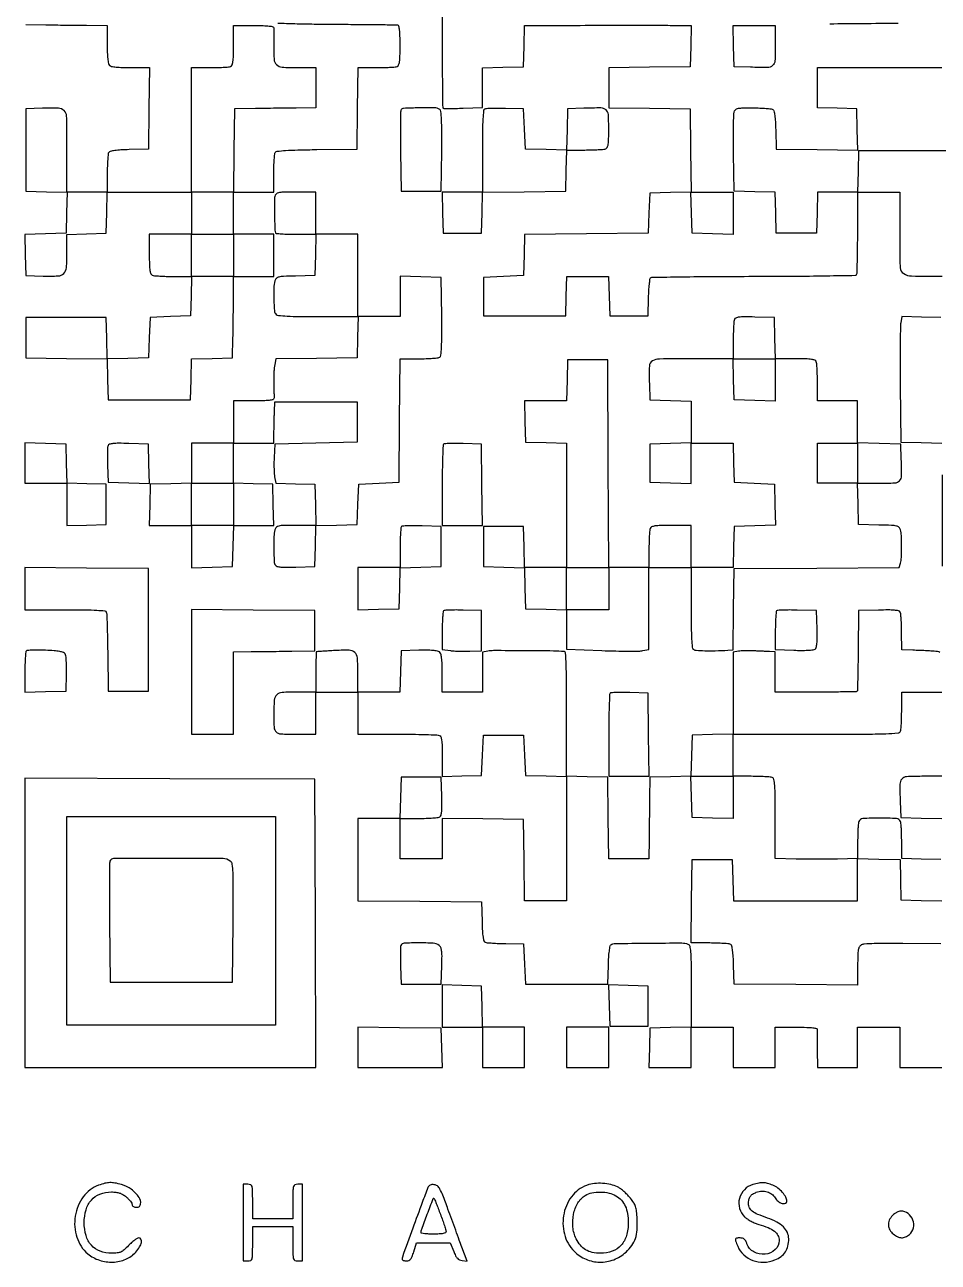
# Model space of a CAD drawing. Extents: x 179 to 1071, y 112 to 1107.
# Drawn here: x 179 to 656, y 112 to 758 of the extents above; entities that cross this region are included whole.
import ezdxf

# ---------------------------------------------------------------- set-up
doc = ezdxf.new("R2010")
doc.units = 0

msp = doc.modelspace()

# ---------------------------------------------------------------- linework, layer by layer
for points in [[(397, 780), (397, 747.666667, 0.001194), (397.029682, 735.239969, 0.001954), (397.121139, 724.708854, 0.000219), (397.243476, 715.319714, 0.194076), (397.412388, 714.916667, 0.19558), (397.790369, 714.754951, 0.002111), (400.666872, 714.715342, 0.006248), (404.015944, 714.725218, 0.003978), (407.912388, 714.816413), (418, 715.132827), (418, 725.532582), (418, 735.932337), (428.75, 736.216168), (439.5, 736.5), (439.783832, 747.25), (440.067663, 758), (449.783832, 758.034063, -0.000396), (469.072558, 758.086389, -0.000331), (489.558791, 758.112158, -0.000286), (507.865147, 758.112609, -0.001761), (517.283832, 758.074281), (527.067663, 758), (526.783832, 747.25), (526.5, 736.5), (505.25, 736.230112), (484, 735.960225), (484, 725.5), (484, 715.039775), (505.25, 714.769888), (526.5, 714.5), (526.769408, 692.784029), (527.038815, 671.068057), (516.269408, 670.784029), (505.5, 670.5), (505, 660), (504.5, 649.5), (472.283692, 649.236191), (440.067383, 648.972383), (439.783692, 638.236191), (439.5, 627.5), (429, 627), (418.5, 626.5), (418.5, 616.5), (418.5, 606.5), (440, 606.5), (461.5, 606.5), (461.784983, 616.75), (462.069966, 627), (473, 627), (483.930034, 627), (484.215017, 616.75), (484.5, 606.5), (494.5, 606.5), (504.5, 606.5), (504.790711, 615.990711, -0.007165), (504.95675, 619.681952, -0.010571), (505.217305, 622.914805, -0.006129), (505.524466, 625.601752, -0.166339), (505.834714, 626.234714, -0.194697), (506.563525, 626.543552, -0.000267), (521.989328, 626.785762, -0.002162), (539.32669, 626.973736, -0.001325), (559.77133, 627.052809, 0.001436), (580.198918, 627.13638, 0.002361), (597.480235, 627.33834, 0.000264), (612.87077, 627.599043, 0.255277), (613.459104, 627.933829, 0.131576), (613.665081, 628.619252, 0.000932), (613.838345, 634.715744, 0.003493), (613.975364, 641.71858, 0.002219), (614.04176, 649.875023), (614.119968, 671), (625.059984, 671), (636, 671), (636.091103, 660.75, -0.00198), (636.113897, 656.123952, -0.001214), (636.105933, 650.670072, -0.001216), (636.071808, 645.271176, -0.002168), (636.013656, 640.828969, 0.0205), (636.234217, 631.471801, 0.242267), (638.045416, 628.44982, 0.134526), (642.146051, 627.234887, 0.005148), (658.181631, 627.069767, -0.003685)], [(635.102806, 759.106728, -0.000116), (616.412346, 758.905976, -0.000935), (599.457578, 758.759517, -0.018427)], [(179.5, 758.5), (190, 758.350303, 0.000395), (194.797091, 758.285704, 0.000228), (200.573438, 758.215115, 0.000228), (206.373531, 758.149518, 0.000381), (211.25, 758.100303), (222, 758), (222, 748.2, 0.008695), (222.074295, 743.928253, 0.018472), (222.311224, 740.630442, 0.019349), (222.671932, 738.200304, 0.150969), (223.2, 737.2, 0.151043), (224.201042, 736.671728, 0.019325), (226.634709, 736.3111, 0.018449), (229.938257, 736.07425, 0.00867), (234.219888, 736), (244.039775, 736), (243.769888, 714.75), (243.5, 693.5), (233.535034, 693.211195, 0.00836), (229.199826, 693.012968, 0.019108), (225.944063, 692.684251, 0.01918), (223.589, 692.262532, 0.199883), (222.800347, 691.711195, 0.117226), (222.495095, 690.827893, 0.006962), (222.252233, 687.991726, 0.010173), (222.077211, 684.573123, 0.007309), (222.015313, 680.75), (222, 671), (211.5, 671), (201, 671), (200.911553, 681.75, -0.00184), (200.889475, 686.603889, -0.001125), (200.897381, 692.330849, -0.001127), (200.930761, 698.003121, -0.002005), (200.98751, 702.674165, 0.017963), (200.82985, 710.65043, 0.191034), (199.492477, 713.542022, 0.183872), (196.51047, 714.790131, 0.016435), (188.243181, 714.788833), (179.5, 714.5), (179.5, 693), (179.5, 671.5), (190.283485, 671.215829), (201.06697, 670.931657), (200.783485, 660.215829), (200.5, 649.5), (189.716515, 649.215829), (178.93303, 648.931657), (179.216515, 638.215829), (179.5, 627.5), (188.642469, 627.213897, 0.01941), (196.386313, 627.272223, 0.186528), (199.348141, 628.577751, 0.180635), (200.712718, 631.557868, 0.017997), (201, 639.536445), (201, 648.930034), (211.25, 649.215017), (221.5, 649.5), (221.783832, 660.25), (222.067663, 671), (244.033832, 671), (266, 671), (266, 660), (266, 649), (255, 649), (244, 649), (244, 638.606989, 0.005351), (244.059586, 633.039857, 0.030363), (244.30265, 630.086379, 0.063068), (244.76761, 628.398405, 0.205218), (245.581787, 627.606989, 0.072102), (246.638915, 627.367871, 0.005887), (249.475801, 627.178303, 0.007809), (252.880803, 627.044304, 0.005929), (256.616771, 627), (266.069966, 627), (265.784983, 616.75), (265.5, 606.5), (255, 606), (244.5, 605.5), (244, 595), (243.5, 584.5), (232.784171, 584.216515), (222.068343, 583.93303), (221.784171, 594.716515), (221.5, 605.5), (200.5, 605.5), (179.5, 605.5), (179.5, 595), (179.5, 584.5), (200.716369, 584.23021), (221.932738, 583.96042), (222.216369, 573.23021), (222.5, 562.5), (244, 562.5), (265.5, 562.5), (265.783492, 573.216508), (266.066984, 583.933016), (276.783492, 584.216508), (287.5, 584.5), (287.703106, 595, 0.001202), (287.784366, 599.797098, 0.000693), (287.860325, 605.573437, 0.000692), (287.920534, 611.373532, 0.001159), (287.953106, 616.25), (288, 627), (298.5, 627), (309, 627), (309, 638), (309, 649), (298.5, 649), (288, 649), (288, 660), (288, 671), (298.5, 671), (309, 671), (309.015313, 680.75, -0.007413), (309.078024, 684.574396, -0.010291), (309.255482, 687.996983, -0.007107), (309.501889, 690.835301, -0.116808), (309.811407, 691.729091, -0.228384), (310.821704, 692.35659, -0.009456), (315.179757, 692.740282, -0.01097), (321.538324, 693.039141, -0.003025), (331.546095, 693.229091), (352.5, 693.5), (352.769888, 714.75), (353.039775, 736), (362.4381, 736, 0.005963), (366.153043, 736.044306, 0.007843), (369.540317, 736.178303, 0.005931), (372.362347, 736.367906, 0.071989), (373.418213, 736.606989, 0.205218), (374.23239, 737.398405, 0.063068), (374.69735, 739.086379, 0.030363), (374.940414, 742.039857, 0.005351), (375, 747.606989, 0.006198), (374.938462, 752.570957, 0.023315), (374.716381, 755.675367, 0.032937), (374.355147, 757.617592, 0.310303), (373.75, 758.147591, 0.026645), (372.77496, 758.210326, 0.000163), (363.887827, 758.304976, 0.000673), (353.739243, 758.396104, 0.000429), (341.931964, 758.476114, -0.002213), (330.129459, 758.598207, -0.003482), (319.996087, 758.81848, -0.000929), (311.174445, 759.08813, -0.131032)], [(679.5, 692.5), (647, 692.5), (614.5, 692.5), (614.216168, 681.75), (613.932337, 671), (603.5, 671), (593.067663, 671), (592.783832, 660.25), (592.5, 649.5), (582, 649.5), (571.5, 649.5), (571.216508, 660.216508), (570.933016, 670.933016), (560.216508, 671.216508), (549.5, 671.5), (549.216289, 691, -0.002788), (549.14779, 698.634166, -0.003942), (549.178292, 705.432813, -0.002293), (549.275402, 711.159317, -0.054895), (549.485341, 712.75, -0.124616), (550.153307, 714.00577, -0.153548), (551.293006, 714.672426, -0.052103), (553.52481, 714.942542, -0.004498), (559.269052, 714.984687, -0.007714), (562.893238, 714.922758, -0.010632), (566.144198, 714.747767, -0.007525), (568.837284, 714.504495, -0.115758), (569.711195, 714.199653, -0.199883), (570.262532, 713.411, -0.01918), (570.684251, 711.055937, -0.019108), (571.012968, 707.800174, -0.00836), (571.211195, 703.464966), (571.5, 693.5), (592.784034, 693.230013), (614.068069, 692.960027), (613.784034, 703.730013), (613.5, 714.5), (603.25, 714.784983), (593, 715.069966), (593, 725.534983), (593, 736), (625.5, 736), (658, 736)], [(657.5, 605.5), (647.301769, 605.784412), (637.103537, 606.068823), (636.544182, 602.784412, 0.038415), (636.330077, 600.461078, 0.001474), (636.224803, 591.799171, 0.002632), (636.184386, 581.540652, 0.001852), (636.242413, 570), (636.5, 540.5), (647.25, 540.216168), (658, 539.932337)], [(658.068554, 523.449345, -0.000128), (658.075185, 509.649437, -0.000152), (658.073907, 493.250024, -0.000125), (658.062863, 475.75)], [(657.016838, 430.675217, 0.149258), (655.75, 431.167506, 0.001986), (652.205797, 431.417209, 0.003814), (649.36184, 431.584448, 0.003716), (646.467483, 431.710946, 0.001781), (642.75, 431.832494), (637, 432), (636.984687, 441.25, 0.008159), (636.919317, 444.886885, 0.011123), (636.734034, 448.160822, 0.008145), (636.475757, 450.869394, 0.113997), (636.152902, 451.78684, 0.199716), (635.281101, 452.39767, 0.032047), (633.18343, 452.720814, 0.022682), (629.955578, 452.861053, 0.006397), (624.918214, 452.78684), (614.5, 452.5), (614.26659, 431.599923, -0.001278), (614.156325, 423.56607, -0.002088), (614.016967, 416.754467, -0.000251), (613.864526, 410.690643, -0.192258), (613.744575, 410.411242, -0.194513), (613.159485, 410.163062, -0.000479), (603.914768, 410.01528, -0.003012), (593.716025, 409.923465, -0.002123), (582.25, 409.937986), (571, 410), (571, 420.5), (571, 431), (568, 431.125, -0.000897), (566.490601, 431.190605, -0.000321), (564.339063, 431.289374, -0.000319), (561.979926, 431.4007, -0.000377), (559.75, 431.50904, 0.009924), (557.538322, 431.574202, 0.00879), (555.234375, 431.555835, 0.008861), (553.160189, 431.466024, 0.026501), (551.75, 431.304585), (549, 430.841089), (549, 409.454376), (549, 388.067663), (538.25, 387.783832), (527.5, 387.5), (527.216508, 376.783492), (526.933016, 366.066984), (516.216508, 365.783492), (505.5, 365.5), (505.322108, 354.5, 0.000681), (505.248714, 349.544418, 0.000421), (505.17529, 343.720312, 0.000422), (505.112467, 337.967405, 0.00076), (505.072108, 333.25), (505, 323), (494.519888, 323), (484.039775, 323), (483.769888, 344.25), (483.5, 365.5), (472.75, 365.783832), (462, 366.067663), (462, 398.533832, 0.001612), (461.946938, 414.992971, 0.007973), (461.739435, 424.257798, 0.005595), (461.434371, 430.412141, 0.36865), (460.75, 431.122024, 0.021372), (455.213991, 431.424436, 0.001538), (439.854687, 431.558955, 0.00085), (423.774953, 431.622975, 0.046288), (420.75, 431.349293), (418, 430.841089), (418, 420.420545), (418, 410), (407.5, 410), (397, 410), (397, 419.877555, 0.007345), (396.929838, 424.653266, 0.024181), (396.685192, 427.794146, 0.035127), (396.271246, 429.875583, 0.154085), (395.600715, 430.916414, 0.132968), (394.513859, 431.412685, 0.020746), (392.150171, 431.703614, 0.018924), (388.957683, 431.84141, 0.009044), (384.850715, 431.788859), (375.5, 431.5), (375.216168, 420.75), (374.932337, 410), (363.966168, 410), (353, 410), (353, 419.964816, 0.018486), (352.70887, 427.836462, 0.192208), (351.316585, 430.691543, 0.185082), (348.313111, 431.860867, 0.016937), (340.157721, 431.627347, 0.000292), (336.820772, 431.416568, 0.000466), (333.969768, 431.232141, 0.000082), (331.448979, 431.066299, 0.025908), (331.25, 431.042778, 0.358071), (331.147842, 430.924795, 0.000558), (331.073438, 427.928191, 0.003696), (331.017975, 424.52913, 0.002231), (331, 420.5), (331, 410), (321.035184, 410, 0.016247), (313.365571, 409.750721, 0.174549), (310.559388, 408.52907, 0.186703), (309.274311, 405.837384, 0.019069), (309, 398.647529, 0.01362), (309.196463, 391.43646, 0.195954), (310.269946, 389.16497, 0.176701), (312.674412, 388.169508, 0.010683), (320.606989, 388), (331, 388), (331, 399), (331, 410), (342, 410), (353, 410), (353, 399), (353, 388), (373.418213, 388, -0.002771), (381.357109, 387.956005, -0.004125), (388.303225, 387.821697, -0.001841), (394.220565, 387.636631, -0.083055), (395.418213, 387.393011, -0.205495), (396.232716, 386.600436, -0.062914), (396.697526, 384.908024, -0.030277), (396.940481, 381.945911, -0.005326), (397, 376.358028), (397, 365.930034), (407.25, 366.215017), (417.5, 366.5), (418, 377), (418.5, 387.5), (429, 387.5), (439.5, 387.5), (440, 377), (440.5, 366.5), (451.25, 366.216168), (462, 365.932337), (462, 333.466168), (462, 301), (451.019888, 301), (440.039775, 301), (439.769888, 322.25), (439.5, 343.5), (418.25, 343.769888), (397, 344.039775), (397, 333.519888), (397, 323), (386, 323), (375, 323), (375, 333.5), (375, 344), (384.75, 344.015313, 0.007755), (388.578609, 344.080714, 0.010675), (392.014355, 344.266219, 0.007585), (394.860149, 344.524351, 0.115445), (395.788231, 344.847958, 0.19692), (396.395734, 345.705135, 0.033714), (396.721018, 347.717063, 0.023663), (396.861823, 350.804805, 0.006827), (396.788231, 355.582645), (396.5, 365.5), (386, 365.5), (375.5, 365.5), (375.216168, 354.75), (374.932337, 344), (363.966168, 344), (353, 344), (353, 322.513853), (353, 301.027706), (385.25, 300.763853), (417.5, 300.5), (417.78548, 290.205, 0.006512), (417.990646, 285.172696, 0.02504), (418.315173, 282.058752, 0.038147), (418.771319, 280.112102, 0.228339), (419.465675, 279.374798, 0.070471), (420.418437, 279.156034, 0.004821), (423.188385, 278.946933, 0.006813), (426.508777, 278.773856, 0.005059), (430.180195, 278.669798), (439.5, 278.5), (440, 268), (440.5, 257.5), (462, 257.5), (483.5, 257.5), (483.788805, 267.464966, -0.009185), (483.978344, 271.465495, -0.015642), (484.302506, 274.797089, -0.011428), (484.70247, 277.423379, -0.213988), (485.160452, 278.099165, -0.13594), (487.320716, 278.728202, -0.001145), (504.929603, 278.919042, -0.001586), (522.196447, 279.011854, -0.092414), (525.290056, 278.44219, -0.246595), (526.259679, 277.338547, -0.039969), (526.722306, 274.423861, -0.017504), (526.9528, 269.005, -0.001876), (527, 256.426843), (527, 235.067663), (516.25, 234.783832), (505.5, 234.5), (505.215017, 224.25), (504.930034, 214), (515.965017, 214), (527, 214), (527, 224.5), (527, 235), (538, 235), (549, 235), (549, 224.5), (549, 214), (560, 214), (571, 214), (571, 224.5), (571, 235), (582.043837, 235, -0.005353), (587.436059, 234.942266, -0.023244), (590.625709, 234.725378, -0.037204), (592.514505, 234.364582, -0.375493), (592.925354, 233.75, 0.029686), (592.865555, 232.894407, 0.001563), (592.84552, 230.15, 0.00246), (592.84795, 226.884359, 0.001786), (592.881517, 223.25), (593, 214), (603.5, 214), (614, 214), (614, 224.5), (614, 235), (625, 235), (636, 235), (636, 224.5), (636, 214), (647.013853, 214), (658.027706, 214)], [(657.5, 322.5), (647.25, 322.784983), (637, 323.069966), (637, 331.953196, 0.006301), (636.955668, 335.470775, 0.008183), (636.821697, 338.691626, 0.00637), (636.631754, 341.374672, 0.070866), (636.393011, 342.418213, 0.294833), (634.336862, 343.920436, 0.014388), (625.5, 344.174786, 0.014388), (616.663138, 343.920436, 0.294833), (614.606989, 342.418213, 0.070799), (614.368266, 341.375401, 0.006396), (614.178303, 338.70025, 0.008203), (614.044334, 335.488883, 0.006322), (614, 331.982551), (614, 323.128677), (603.400107, 322.814338, -0.004692), (598.554047, 322.716137, -0.002696), (592.712026, 322.6841, -0.002693), (586.841483, 322.71519, -0.004492), (581.900107, 322.812384), (571, 323.124768), (571, 343.955395, 0.002113), (570.950186, 355.740773, 0.016301), (570.723731, 361.253842, 0.031071), (570.301136, 364.347193, 0.257072), (569.418213, 365.393011, 0.07203), (568.361889, 365.632106, 0.005915), (565.534475, 365.821697, 0.007831), (562.140776, 365.955695, 0.005951), (558.418213, 366), (549, 366), (549, 377), (549, 388), (592.393011, 388, 0.00089), (617.663739, 388.044988, 0.008094), (628.682637, 388.26261, 0.010271), (635.111256, 388.626062, 0.28955), (636.393011, 389.581787, 0.07203), (636.632106, 390.638111, 0.005915), (636.821697, 393.465525, 0.007831), (636.955695, 396.859224, 0.005951), (637, 400.581787), (637, 410), (647.5, 410), (658, 410)], [(657.960995, 366), (647.49955, 366, 0.01324), (639.493912, 365.78798, 0.203367), (637.065223, 364.602131, 0.179477), (636.071704, 361.963775, 0.009918), (636.204946, 353), (636.5, 344.5), (647.25, 344.216168), (658, 343.932337)], [(657.5, 278.5), (637.666323, 278.740401, 0.00412), (629.347989, 278.772683, 0.007932), (622.68524, 278.637933, 0.005574), (617.461599, 278.391028, 0.108679), (615.916323, 277.955217, 0.138248), (614.892567, 276.970129, 0.089607), (614.323705, 275.417279, 0.03795), (614.059348, 272.687824, 0.005172), (614, 266.950963), (614, 256.972294), (581.75, 257.236147), (549.5, 257.5), (549.211195, 267.464966, 0.00836), (549.012968, 271.800174, 0.019108), (548.684251, 275.055937, 0.01918), (548.262532, 277.411, 0.199883), (547.711195, 278.199653, 0.117278), (546.827555, 278.50492, 0.006942), (543.985997, 278.747767, 0.010156), (540.561095, 278.92279, 0.007295), (536.730498, 278.984687), (526.960995, 279), (527.230498, 300.75), (527.5, 322.5), (538, 322.5), (548.5, 322.5), (548.783832, 311.75), (549.067663, 301), (581.533832, 301), (614, 301), (614, 312.032751), (614, 323.065502), (625.102322, 322.782751), (636.204643, 322.5), (636.352322, 312), (636.5, 301.5), (647.25, 301.216168), (658, 300.932337)]]:
    msp.add_lwpolyline(points, format="xyb")
for points in [[(309.070637, 756.75, -0.014814), (309.092806, 755.923743, -0.001037), (309.081503, 753.605455, -0.001469), (309.054161, 750.840669, -0.001106), (309.008434, 747.800487, 0.019496), (309.169365, 740.397615, 0.185632), (310.458808, 737.569707, 0.178142), (313.338343, 736.272315, 0.017684), (321.035184, 736), (331, 736), (331, 725.5), (331, 715), (320.75, 714.902492, 0.000362), (316.032594, 714.8542, 0.000201), (310.279688, 714.788832, 0.0002), (304.45558, 714.717978, 0.000324), (299.5, 714.652492), (288.5, 714.5), (288.230498, 692.75), (287.960995, 671), (276.980498, 671), (266, 671), (266, 703.5), (266, 736), (275.418213, 736, 0.005951), (279.140776, 736.044305, 0.007831), (282.534475, 736.178303, 0.005915), (285.361889, 736.367894, 0.07203), (286.418213, 736.606989, 0.205218), (287.23239, 737.398405, 0.063068), (287.69735, 739.086379, 0.030363), (287.940414, 742.039857, 0.005351), (288, 747.606989), (288, 758), (298.5, 758, -0.006012), (303.541273, 757.939386, -0.023419), (306.651777, 757.718556, -0.034052), (308.572581, 757.35754, -0.325984)], [(571, 747.519052, -0.01319), (570.788355, 739.49751, -0.203196), (569.602972, 737.066531, -0.179688), (566.965089, 736.071849, -0.009927), (558, 736.204946), (549.5, 736.5), (549.216168, 747.25), (548.932337, 758), (559.966168, 758), (571, 758)], [(375.447199, 713.723, 0.088003), (375.255956, 712.733152, 0.001312), (375.180843, 706.807175, 0.003516), (375.16003, 699.911562, 0.002311), (375.228584, 691.973), (375.5, 671.5), (386, 671.5), (396.5, 671.5), (396.733544, 692.451153, 0.002804), (396.79059, 702.750006, 0.011478), (396.646713, 708.99821, 0.0111), (396.362963, 713.153773, 0.232701), (395.733544, 714.185841, 0.13761), (392.944467, 715.025404, 0.010425), (384.984881, 715.009791, 0.007066), (376.803804, 714.707416, 0.296593)], [(419.25, 714.355184, 0.275452), (418.598688, 713.476262, 0.010813), (418.270683, 709.308635, 0.011534), (418.057059, 703.000019, 0.002696), (418, 692.416667), (418, 671), (407.466168, 671), (396.932337, 671), (397.216168, 660.25), (397.5, 649.5), (407.5, 649.5), (417.5, 649.5), (417.783635, 660.230591), (418.06727, 670.961183), (439.783635, 671.230591), (461.5, 671.5), (461.783832, 682.25), (462.067663, 693), (471.452044, 693, 0.005972), (475.161644, 693.044307, 0.007852), (478.544413, 693.178303, 0.005942), (481.36267, 693.367915, 0.07196), (482.418213, 693.606989, 0.201), (483.227398, 694.380901, 0.065386), (483.694582, 696.003282, 0.031694), (483.939362, 698.828545, 0.005765), (484, 704.087937, 0.014882), (483.775922, 711.614895, 0.208519), (482.575505, 713.974169, 0.172963), (479.921142, 714.932406, 0.009652), (471, 714.795054), (462.5, 714.5), (462.215829, 703.716515), (461.931657, 692.93303), (451.215829, 693.216515), (440.5, 693.5), (440, 704), (439.5, 714.5), (430, 714.688517, 0.005334), (426.26986, 714.722736, 0.007376), (422.923437, 714.668364, 0.004885), (420.128197, 714.554344, 0.086451)], [(309.564029, 668.75, 0.052474), (309.322294, 666.407041, 0.003242), (309.382006, 659.402264, 0.003708), (309.537487, 652.46968, 0.042166), (309.849214, 649.75, 0.332344), (310.185591, 649.448562, 0.004718), (313.05002, 649.220312, 0.01085), (316.484495, 649.054023, 0.00667), (320.533832, 649), (331.067663, 649), (330.783832, 638.25), (330.5, 627.5), (320.357794, 627.216207, 0.004239), (314.122991, 626.988837, 0.045994), (311.631874, 626.645775, 0.13437), (310.355481, 625.955228, 0.137305), (309.621449, 624.716207, 0.056754), (309.044734, 620.862337, 0.017045), (309.038377, 614.921514, 0.011339), (309.368258, 609.004586, 0.178621), (310.2, 607.2, 0.175197), (311.462411, 606.607956, 0.009311), (315.961582, 606.278799, 0.01044), (322.423681, 606.06205, 0.003163), (332.233832, 606), (353.067663, 606), (352.783832, 595.25), (352.5, 584.5), (331.325135, 584.230331), (310.15027, 583.960662), (309.487165, 580.941564, 0.032734), (309.243905, 579.34024, 0.009411), (309.07727, 576.837901, 0.009426), (308.995517, 574.002096, 0.009899), (309.022948, 571.211233, -0.002029), (309.091014, 568.549719, -0.002615), (309.13083, 566.104237, -0.001991), (309.145313, 564.054842, -0.022901), (309.110918, 563.25, -0.318168), (308.595088, 562.643251, -0.03323), (306.652875, 562.282403, -0.023253), (303.529831, 562.061032, -0.006067), (298.5, 562), (288, 562), (288, 551), (288, 540), (277, 540), (266, 540), (266, 529.533832), (266, 519.067663), (255.25, 518.783832), (244.5, 518.5), (244.216168, 507.75), (243.932337, 497), (254.966168, 497), (266, 497), (266, 485.966168), (266, 474.932337), (276.75, 475.216168), (287.5, 475.5), (287.783832, 486.25), (288.067663, 497), (298.567663, 497), (309.067663, 497), (308.783832, 507.75), (308.5, 518.5), (298.25, 518.784983), (288, 519.069966), (288, 529.534983), (288, 540), (298.5, 540), (309, 540), (309.111066, 545.75, -0.000597), (309.16368, 548.315351, -0.000388), (309.230318, 551.279688, -0.00039), (309.29986, 554.172908, -0.000742), (309.361066, 556.5), (309.5, 561.5), (331, 561.5), (352.5, 561.5), (352.5, 551), (352.5, 540.5), (331, 540), (309.5, 539.5), (309.192221, 532.5, 0.009283), (309.118216, 529.584177, 0.008769), (309.150106, 526.611713, 0.00876), (309.270626, 523.981362, 0.030047), (309.481052, 522.284554), (310.077661, 519.069109), (320.288831, 518.784554), (330.5, 518.5), (330.783832, 507.75), (331.067663, 497), (320.650463, 497, 0.003769), (314.098572, 496.950607, 0.046615), (311.622381, 496.681532, 0.144838), (310.367068, 496.013448, 0.133842), (309.630286, 494.75, 0.057619), (309.114301, 491.25861, 0.010839), (309.050068, 484.794578, 0.007306), (309.223695, 478.207422, 0.131859), (309.847958, 476.211769, 0.19692), (310.705135, 475.604266, 0.033714), (312.717063, 475.278982, 0.023663), (315.804805, 475.138177, 0.006827), (320.582645, 475.211769), (330.5, 475.5), (330.783492, 486.216508), (331.066984, 496.933016), (341.783492, 497.216508), (352.5, 497.5), (353, 508), (353.5, 518.5), (364, 519), (374.5, 519.5), (374.763853, 551.75), (375.027706, 584), (384.763853, 584.015313, 0.00746), (388.583394, 584.078315, 0.010344), (392.002928, 584.256641, 0.007173), (394.838205, 584.504324, 0.116622), (395.735476, 584.815354, 0.231901), (396.364587, 585.843359, 0.011594), (396.649677, 589.895233, 0.011764), (396.79332, 595.998408, 0.00288), (396.735476, 606.050041), (396.5, 626.5), (385.75, 626.783832), (375, 627.067663), (375, 616.533832), (375, 606), (364, 606), (353, 606), (353, 627.5), (353, 649), (342, 649), (331, 649), (331, 660), (331, 671), (320.519052, 671, 0.003621), (313.889173, 670.951984, 0.047056), (311.438963, 670.685023, 0.152909), (310.229783, 670.014936, 0.139298)], [(549.619905, 604.451872, 0.071617), (549.375852, 603.377748, 0.006076), (549.182097, 600.544363, 0.007957), (549.045258, 597.143198, 0.006075), (549, 593.418213), (549, 584), (527.519052, 584, 0.003484), (510.504163, 583.881453, 0.129107), (506.800938, 582.853655, 0.257598), (505.205453, 580.186192, 0.017378), (505.204946, 571), (505.5, 562.5), (516.25, 562.216168), (527, 561.932337), (527, 551), (527, 540.067663), (516.25, 539.783832), (505.5, 539.5), (505.5, 529.5), (505.5, 519.5), (516.25, 519.216168), (527, 518.932337), (527, 529.466168), (527, 540), (537.965017, 540), (548.930034, 540), (549.215017, 529.75), (549.5, 519.5), (560, 519), (570.5, 518.5), (570.783485, 507.784171), (571.06697, 497.068343), (560.283485, 496.784171), (549.5, 496.5), (549.216168, 485.75), (548.932337, 475), (537.966168, 475), (527, 475), (527, 486), (527, 497), (516.606989, 497, 0.005351), (511.039857, 496.940414, 0.030363), (508.086379, 496.69735, 0.063068), (506.398405, 496.23239, 0.205218), (505.606989, 495.418213, 0.07203), (505.367894, 494.361889, 0.005915), (505.178303, 491.534475, 0.007831), (505.044305, 488.140776, 0.005951), (505, 484.418213), (505, 475), (494.508612, 475), (484.017225, 475), (483.758612, 529.25), (483.5, 583.5), (473, 583.5), (462.5, 583.5), (462.216168, 572.75), (461.932337, 562), (450.932337, 562), (439.932337, 562), (440.216168, 551.25), (440.5, 540.5), (451.25, 540.216168), (462, 539.932337), (462, 507.466168), (462, 475), (451.033832, 475), (440.067663, 475), (439.783832, 485.75), (439.5, 496.5), (429, 496.5), (418.5, 496.5), (418.5, 486), (418.5, 475.5), (429.216508, 475.216508), (439.933016, 474.933016), (440.216508, 464.216508), (440.5, 453.5), (451.25, 453.216168), (462, 452.932337), (462, 442.623375), (462, 432.314413), (480.347171, 431.651641, 0.00374), (487.604143, 431.443828, 0.004913), (494.231004, 431.368786, 0.00363), (499.776172, 431.400739, 0.046126), (501.847171, 431.619434), (505, 432.25), (505, 453.625), (505, 475), (516, 475), (527, 475), (527, 454.122445, 0.002913), (527.059343, 443.936607, 0.011405), (527.276037, 437.651147, 0.011114), (527.611421, 433.441314, 0.211143), (528.25, 432.32056, 0.143827), (529.693259, 431.792046, 0.00978), (534.104341, 431.589988, 0.012735), (539.647643, 431.585841, 0.007626), (546.230112, 431.849085), (548.960225, 432), (549.230112, 453.25), (549.5, 474.5), (592.636124, 474.760537), (635.772248, 475.021074), (636.37247, 477.260537, 0.055261), (636.837102, 480.304807, 0.010179), (636.954784, 485.991845, 0.010168), (636.84102, 491.678737, 0.055454), (636.378274, 494.717265, 0.141505), (635.627557, 495.960978, 0.132685), (634.311084, 496.650964, 0.0442), (631.7238, 496.990753, 0.00392), (625.141929, 497.217265), (614.5, 497.5), (614.216168, 508.25), (613.932337, 519), (624.947116, 519, 0.011644), (633.386769, 519.196568, 0.193791), (635.888604, 520.342175, 0.190015), (636.923746, 522.911448, 0.011127), (636.796504, 531.503355), (636.5, 539.5), (625.25, 539.782751), (614, 540.065502), (614, 551.032751), (614, 562), (603.5, 562), (593, 562), (593, 571.418213, 0.005951), (592.955695, 575.140776, 0.007831), (592.821697, 578.534475, 0.005915), (592.632106, 581.361889, 0.07203), (592.393011, 582.418213, 0.20495), (591.602718, 583.232073, 0.063217), (589.919034, 583.697178, 0.030446), (586.973908, 583.940349, 0.005377), (581.426843, 584), (571.067663, 584), (570.783832, 594.75), (570.5, 605.5), (560.369905, 605.783659, 0.005077), (554.789027, 605.883234, 0.032748), (551.976461, 605.720524, 0.074653), (550.405548, 605.281886, 0.198307)], [(222.44069, 538.706038, 0.08044), (222.24673, 537.777249, 0.005694), (222.156546, 535.121982, 0.007919), (222.135127, 531.937236, 0.005886), (222.208575, 528.420857), (222.5, 519.5), (233.285361, 519.21581), (244.070721, 518.931619), (243.785361, 529.21581), (243.5, 539.5), (233.232115, 539.785181, 0.005806), (228.041094, 539.869045, 0.026058), (225.006728, 539.724611, 0.044386), (223.172066, 539.374845, 0.236067)], [(397.700461, 539.367127, 0.189024), (397.416499, 538.716919, 0.001401), (397.20576, 532.752635, 0.004985), (397.050544, 525.869908, 0.003145), (397, 517.833333), (397, 497), (407.519888, 497), (418.039775, 497), (417.769888, 518.25), (417.5, 539.5), (407.950461, 539.783794, 0.007041), (404.240283, 539.841782, 0.010544), (401.000338, 539.778463, 0.005798), (398.297812, 539.637197, 0.182377)], [(375.699448, 496.366114, 0.177451), (375.419778, 495.762931, 0.004898), (375.205463, 492.836713, 0.009512), (375.050668, 489.343898, 0.006317), (375, 485.333333), (375, 475), (364, 475), (353, 475), (353, 463.966168), (353, 452.932337), (363.75, 453.216168), (374.5, 453.5), (374.783492, 464.216508), (375.066984, 474.933016), (385.783492, 475.216508), (396.5, 475.5), (396.5, 486), (396.5, 496.5), (386.449448, 496.782781, 0.006672), (382.547259, 496.840477, 0.010046), (379.145783, 496.777033, 0.005301), (376.300668, 496.636532, 0.183378)], [(179, 464.013853), (179, 453), (200.031385, 453, -0.002699), (210.514413, 452.94341, -0.011999), (216.669324, 452.729168, -0.011874), (220.685693, 452.396906, -0.281637), (221.548776, 451.733489, -0.082072), (221.750102, 450.753559, -0.001262), (221.960346, 444.968865, -0.003341), (222.143068, 438.233614, -0.0022), (222.267391, 430.483489), (222.5, 410.5), (233, 410.5), (243.5, 410.5), (243.5, 442.5), (243.5, 474.5), (211.25, 474.763853), (179, 475.027706)], [(266, 420.513853), (266, 388), (277, 388), (288, 388), (288, 409.5), (288, 431), (297.25, 431.086779, 0.000584), (301.645003, 431.133146, 0.000277), (307.307812, 431.202645, 0.000275), (313.230203, 431.281867, 0.000389), (318.5, 431.359357), (330.5, 431.545156), (330.5, 442.022578), (330.5, 452.5), (298.25, 452.763853), (266, 453.027706)], [(397.700461, 452.367127, 0.175911), (397.420808, 451.768672, 0.00544), (397.20576, 449.017239, 0.010058), (397.050765, 445.722285, 0.006723), (397, 441.946877), (397, 432.227088), (401.25, 431.661377, 0.016758), (403.301223, 431.458017, 0.007463), (406.014062, 431.321231, 0.007378), (408.891941, 431.261658, 0.009906), (411.5, 431.297834), (417.5, 431.5), (417.5, 442), (417.5, 452.5), (407.950461, 452.783794, 0.007041), (404.240283, 452.841782, 0.010544), (401.000338, 452.778463, 0.005798), (398.297812, 452.637197, 0.182377)], [(571.699448, 452.366114, 0.176065), (571.420159, 451.767972, 0.005385), (571.205463, 449.003745, 0.010004), (571.050689, 445.694514, 0.006682), (571, 441.901953), (571, 432.13724), (580.75, 431.813621, 0.009019), (584.578343, 431.755645, 0.012459), (588.013227, 431.851198, 0.009092), (590.848668, 432.052604, 0.132068), (591.784391, 432.395987, 0.184056), (592.383834, 433.286585, 0.033383), (592.710287, 435.288486, 0.023848), (592.853365, 438.31633, 0.007288), (592.784391, 442.900987), (592.5, 452.5), (582.449448, 452.782781, 0.006672), (578.547259, 452.840477, 0.010046), (575.145783, 452.777033, 0.005301), (572.300668, 452.636532, 0.183378)], [(179.75, 431.433331, 0.17298), (179.450672, 430.783818, 0.005502), (179.220313, 427.846519, 0.010068), (179.054365, 424.327739, 0.006748), (179, 420.299502), (179, 409.932337), (189.75, 410.216168), (200.5, 410.5), (200.754537, 419.5, 0.01005), (200.783581, 423.05284, 0.013338), (200.658856, 426.28244, 0.010655), (200.427612, 428.946473, 0.116998), (200.071382, 429.950858, 0.169774), (199.163675, 430.656333, 0.036481), (197.204441, 431.159565, 0.025683), (194.243127, 431.538086, 0.008241), (189.816846, 431.800856, 0.007982), (186.192397, 431.8982, 0.011846), (183.016511, 431.85754, 0.007065), (180.383088, 431.724114, 0.184975)], [(484.700461, 409.367127, 0.189277), (484.416395, 408.715812, 0.00134), (484.20576, 402.60576, 0.004874), (484.05054, 395.561626, 0.003071), (484, 387.333333), (484, 366), (494.519502, 366), (505.039005, 366), (504.769502, 387.75), (504.5, 409.5), (494.950461, 409.783794, 0.007041), (491.240283, 409.841782, 0.010544), (488.000338, 409.778463, 0.005798), (485.297812, 409.637197, 0.182377)], [(223.453816, 321.740243, 0.089548), (223.261817, 320.729866, 0.000598), (223.19019, 311.747155, 0.00234), (223.168607, 301.460077, 0.00149), (223.235201, 289.490243), (223.5, 258.5), (255.5, 258.5), (287.5, 258.5), (287.765726, 289.5, 0.001225), (287.879013, 308.006621, 0.012082), (287.71941, 315.793845, 0.024457), (287.315418, 320.099227, 0.201729), (286.324597, 321.75, 0.157681), (282.495237, 323.016106, 0.001671), (254.221233, 323.106234, 0.001077), (225.335041, 323.03952, 0.309316)], [(375.428774, 277.674983, 0.081654), (375.239658, 276.758353, 0.005045), (375.154817, 273.970602, 0.007376), (375.136178, 270.631743, 0.005394), (375.210159, 266.924983), (375.5, 257.5), (386, 257.5), (396.5, 257.5), (396.790619, 266.983715, 0.005986), (396.888454, 272.225554, 0.035003), (396.714161, 274.975897, 0.072737), (396.239248, 276.636939, 0.12965), (395.349489, 277.733715, 0.143835), (392.287896, 278.836254, 0.015726), (384.729361, 279.05174, 0.011711), (377.049087, 278.84917, 0.296943)], [(217.5, 152.497852, 0.151823), (209.472216, 146.505643, 0.118804), (205.299286, 136.403839, 0.116356), (206.146715, 125.338012, 0.141735), (211.90317, 116.73493, 0.095737), (217.949478, 113.363869, 0.088242), (224.997022, 112.358537, 0.091404), (231.745496, 113.843799, 0.113313), (236.949441, 117.595198, 0.04285), (238.922232, 120.273353, 0.087222), (239.876992, 122.697246, 0.177349), (239.634456, 124.303978, 0.27405), (238.459945, 125, 0.139005), (237.639653, 124.767457, 0.022493), (236.25453, 123.825, 0.023345), (234.684522, 122.53154, 0.018643), (233.114781, 121, -0.019254), (230.793343, 118.740582, -0.075945), (229.131745, 117.647772, -0.08261), (227.291614, 117.147771, -0.025313), (224.404836, 117.003738, -0.088175), (218.326975, 118.088749, -0.121884), (213.757888, 121.182042, -0.11374), (210.953485, 126.236005, -0.070136), (210, 133, -0.070304), (210.948394, 139.71158, -0.111532), (213.734341, 144.776242, -0.120608), (218.240611, 147.896959, -0.091463), (224.173275, 148.996262, -0.027613), (226.603275, 148.863911, -0.053135), (228.505913, 148.446841, -0.057121), (230.18685, 147.663522, -0.037344), (231.923275, 146.411106, -0.024684), (233.101035, 145.316403, -0.029235), (234.096212, 144.168188, -0.030206), (234.805555, 143.120751, -0.134523), (235, 142.411106, 0.158292), (235.183738, 141.845271, 0.107656), (235.692915, 141.391111, 0.080618), (236.490574, 141.097249, 0.048059), (237.5, 141, 0.374095), (239.456794, 142.702281, 0.185538), (238.656263, 146.1521, 0.085105), (234.594809, 150.385095, 0.091621), (229.453076, 152.891347, 0.022483), (226.022624, 153.679571, 0.053501), (223.416581, 153.872752, 0.053816), (220.838077, 153.508236, 0.02298)], [(293, 133), (293, 113), (295.5, 113, 0.104331), (296.950811, 113.306062, 0.224677), (297.680556, 114.15, 0.064117), (297.955995, 116.064536, 0.003707), (298, 122), (298, 131), (308.5, 131), (319, 131), (319, 122, 0.003707), (319.044005, 116.064536, 0.064117), (319.319444, 114.15, 0.224677), (320.049189, 113.306062, 0.104331), (321.5, 113), (324, 113), (324, 133), (324, 153), (321.5, 153, 0.104331), (320.049189, 152.693938, 0.224677), (319.319444, 151.85, 0.064117), (319.044005, 149.935464, 0.003707), (319, 144), (319, 135), (308.5, 135), (298, 135), (298, 144, 0.003707), (297.955995, 149.935464, 0.064117), (297.680556, 151.85, 0.224677), (296.950811, 152.693938, 0.104331), (295.5, 153), (293, 153)], [(389.540049, 151.304095, 0.006201), (386.574915, 143.547758, 0.00133), (381.635038, 130.018336, 0.000183), (376.178819, 114.933177, 0.08689), (376, 113.911944, 0.229549), (376.169296, 113.562618, 0.073723), (376.682802, 113.267884, 0.056167), (377.434269, 113.06664, 0.037379), (378.324432, 113, 0.095545), (379.569074, 113.240029, 0.129489), (380.48445, 113.919531, 0.076354), (381.255528, 115.259181, 0.017189), (382.123985, 117.75), (383.599106, 122.5), (392.419839, 122.5), (401.240573, 122.5), (402.993066, 118, 0.02143), (403.998615, 115.712921, 0.070424), (404.924587, 114.352717, 0.100929), (405.988704, 113.574721, 0.077731), (407.376321, 113.183236), (410.007083, 112.866472), (407.292082, 120.183236, -0.000625), (405.937853, 123.846832, -0.00023), (404.034715, 129.022576, -0.000228), (401.961075, 134.677983, -0.000273), (400.015727, 140, 0.004163), (397.258358, 147.365309, 0.035859), (395.769181, 150.543058, 0.092277), (394.45984, 152.116771, 0.145094), (392.854934, 152.804095, 0.047463), (391.656873, 152.829979, 0.088148), (390.717632, 152.591058, 0.104056), (390.02067, 152.080433, 0.088628)], [(473.61989, 152.817289, 0.150868), (465.331643, 147.500667, 0.121744), (460.626391, 137.971904, 0.117465), (460.817096, 127.065753, 0.134313), (465.97254, 118.02746, 0.095025), (472.111716, 113.864124, 0.098151), (479.285002, 112.329501, 0.097105), (486.563987, 113.642934, 0.090896), (493.000894, 117.619773, 0.054006), (496.057427, 121.047771, 0.074479), (497.928403, 124.71664, 0.064535), (498.802736, 129.166628, 0.0304), (498.828183, 135.034942, 0.014925), (498.496498, 138.869129, 0.049556), (497.956742, 141.338798, 0.060526), (497.006343, 143.383476, 0.030946), (495.364474, 145.693632, 0.021123), (493.968427, 147.278965, 0.016143), (492.316063, 148.894993, 0.016409), (490.667424, 150.309703, 0.036593), (489.307124, 151.246769, 0.06662), (486.01373, 152.627638, 0.041072), (481.875002, 153.388801, 0.040224), (477.534321, 153.472922, 0.05251)], [(487.701451, 147.040484, -0.072597), (490.574073, 144.657574, -0.075113), (492.606514, 141.57848, -0.066568), (493.803953, 137.714921, -0.041925), (494.2, 133, -0.069754), (493.245879, 126.19412, -0.115351), (490.435464, 121.149101, -0.122937), (485.830438, 118.077703, -0.085909), (479.654292, 117.003738, -0.053702), (475.396643, 117.45903, -0.080875), (471.930932, 118.82415, -0.083847), (469.163929, 121.173426, -0.062261), (466.978758, 124.54388, -0.088397), (465.252736, 130.672936, -0.076195), (465.613805, 137.361748, -0.080547), (467.891488, 143.290819, -0.122753), (471.718562, 147.223391, -0.091593), (475.138116, 148.557712, -0.050242), (479.630813, 148.958422, -0.049969), (484.1603, 148.452202, -0.084297)], [(559.312913, 152.897522, 0.131266), (554.833524, 150.196135, 0.129185), (552.264839, 145.605398, 0.131502), (552.308037, 140.409963, 0.138276), (554.95235, 136.044512, 0.041262), (556.403551, 134.897428, 0.022674), (558.34563, 133.730471, 0.022461), (560.437275, 132.717996, 0.033238), (562.35809, 132.039732, -0.026876), (567.309744, 130.361729, -0.071621), (570.53308, 128.501296, -0.106106), (572.351535, 126.311021, -0.120957), (573, 123.669686, -0.208941), (570.907459, 118.880793, -0.161782), (565.668209, 116.502633, -0.151441), (559.784367, 117.66646, -0.187008), (556.187343, 121.892431, 0.036496), (555.529208, 123.413372, 0.095832), (554.791849, 124.339455, 0.113484), (553.844719, 124.834093, 0.063909), (552.55202, 125, 0.027762), (550.704825, 124.897358, 0.308559), (550.173086, 124.440682, 0.158451), (550.220231, 123.529184, 0.007454), (551.37882, 120.635782, 0.106235), (554.502237, 116.142539, 0.100794), (559.250751, 113.226254, 0.096065), (564.962389, 112.314452, 0.087062), (570.817285, 113.543569, 0.06516), (573.988447, 115.32049, 0.088148), (576.233381, 117.710664, 0.085956), (577.554248, 120.777017, 0.05888), (578, 124.54913, 0.107579), (577.28296, 127.843181, 0.092439), (575.239171, 130.748659, 0.072234), (571.791839, 133.257953, 0.037721), (566.908715, 135.37786, -0.014531), (561.803313, 137.318404, -0.062481), (558.982592, 138.922565, -0.113361), (557.528513, 140.637926, -0.121341), (557.015313, 142.773053, -0.043908), (557.231166, 145.078022, -0.102447), (557.879477, 146.676463, -0.105918), (559.093061, 147.853824, -0.049009), (561.070967, 148.836882, -0.076838), (563.954989, 149.451428, -0.087923), (566.751371, 149.117577, -0.092816), (569.145373, 147.8733, -0.097614), (570.877393, 145.865393, 0.100872), (572.40514, 144.117235, 0.092801), (574.53915, 143.042761, 0.151051), (576.261317, 143.074561, 0.323776), (577, 144.095708, 0.126602), (576.444451, 146.254621, 0.051957), (574.705047, 148.756367, 0.05011), (572.326215, 151.014124, 0.069749), (569.781414, 152.470784, 0.024395), (566.892077, 153.466366, 0.060651), (564.688774, 153.826221, 0.058819), (562.423641, 153.652007, 0.021846)], [(396.058336, 137.354704, -0.004795), (397.182621, 134.254905, -0.006551), (398.131829, 131.440132, -0.004443), (398.87369, 129.069296, -0.072997), (398.996373, 128.25, -0.292883), (398.633311, 127.679725, -0.061062), (397.449861, 127.297937, -0.036395), (395.487265, 127.066594, -0.011145), (392.5, 127, -0.01055), (390.007863, 127.052591, -0.01744), (387.909375, 127.214654, -0.011579), (386.247539, 127.440558, -0.368583), (386, 127.730737, -0.087435), (386.330897, 129.608523, -0.002427), (389.202111, 137.384662, -0.000998), (392.274706, 145.533957, -0.54424), (392.706665, 145.626668, -0.098812), (392.945822, 145.268252, -0.001615), (393.863339, 143.024659, -0.004134), (394.903557, 140.395122, -0.002725)], [(632.174314, 136.685549, 0.084431), (630.548014, 134.234022, 0.116811), (630.06515, 131.649429, 0.120722), (630.795565, 129.185152, 0.094239), (632.634859, 127.07258, 0.050454), (634.938445, 125.610011, 0.109877), (636.95816, 125.102903, 0.116527), (638.924505, 125.511523, 0.061015), (641.055883, 126.844168, 0.168163), (643.144078, 130.19773, 0.145442), (642.873023, 134.353102, 0.143502), (640.367155, 137.725397, 0.163094), (636.56353, 139, 0.081708), (635.55852, 138.834662, 0.039807), (634.360551, 138.32013, 0.038102), (633.169788, 137.571226, 0.044785)]]:
    msp.add_lwpolyline(points, format="xyb", close=True)
for points in [[(549, 659.966168), (549, 648.932337), (538.25, 649.216168), (527.5, 649.5), (527.216168, 660.25), (526.932337, 671), (537.966168, 671), (549, 671)], [(288, 638), (288, 627), (277, 627), (266, 627), (266, 638), (266, 649), (277, 649), (288, 649)], [(571, 572.966168), (571, 561.932337), (560.25, 562.216168), (549.5, 562.5), (549.216168, 573.25), (548.932337, 584), (559.966168, 584), (571, 584)], [(179, 529.533832), (179, 519), (190, 519), (201, 519), (201, 507.965017), (201, 496.930034), (211.25, 497.215017), (221.5, 497.5), (221.5, 508), (221.5, 518.5), (211.284601, 518.784601), (201.069202, 519.069202), (200.784601, 529.284601), (200.5, 539.5), (189.75, 539.783832), (179, 540.067663)], [(614, 529.5), (614, 519), (603.5, 519), (593, 519), (593, 529.5), (593, 540), (603.5, 540), (614, 540)], [(288, 508), (288, 497), (277, 497), (266, 497), (266, 508), (266, 519), (277, 519), (288, 519)], [(484, 464), (484, 453), (473, 453), (462, 453), (462, 464), (462, 475), (473, 475), (484, 475)], [(179, 289.506286), (179, 214), (255.006326, 214), (331.012652, 214), (330.756326, 289.25), (330.5, 364.5), (254.75, 364.756286), (179, 365.012572)], [(549, 354.966168), (549, 343.932337), (538.25, 344.216168), (527.5, 344.5), (527.216168, 355.25), (526.932337, 366), (537.966168, 366), (549, 366)], [(310, 290.5), (310, 236), (255.5, 236), (201, 236), (201, 290.5), (201, 345), (255.5, 345), (310, 345)], [(397, 246.034983), (397, 235), (407.5, 235), (418, 235), (418, 224.5), (418, 214), (429, 214), (440, 214), (440, 224.5), (440, 235), (429.033832, 235), (418.067663, 235), (417.783832, 245.75), (417.5, 256.5), (407.25, 256.784983), (397, 257.069966)], [(484.21581, 246.285361), (484.5, 235.5), (494.5, 235.5), (504.5, 235.5), (504.5, 246), (504.5, 256.5), (494.21581, 256.785361), (483.931619, 257.070721)], [(353, 224.519502), (353, 214), (375.034983, 214), (397.069966, 214), (396.784983, 224.25), (396.5, 234.5), (374.75, 234.769502), (353, 235.039005)], [(462, 224.5), (462, 214), (473, 214), (484, 214), (484, 224.5), (484, 235), (473, 235), (462, 235)]]:
    msp.add_lwpolyline(points, close=True)

doc.saveas('drawing.dxf')
